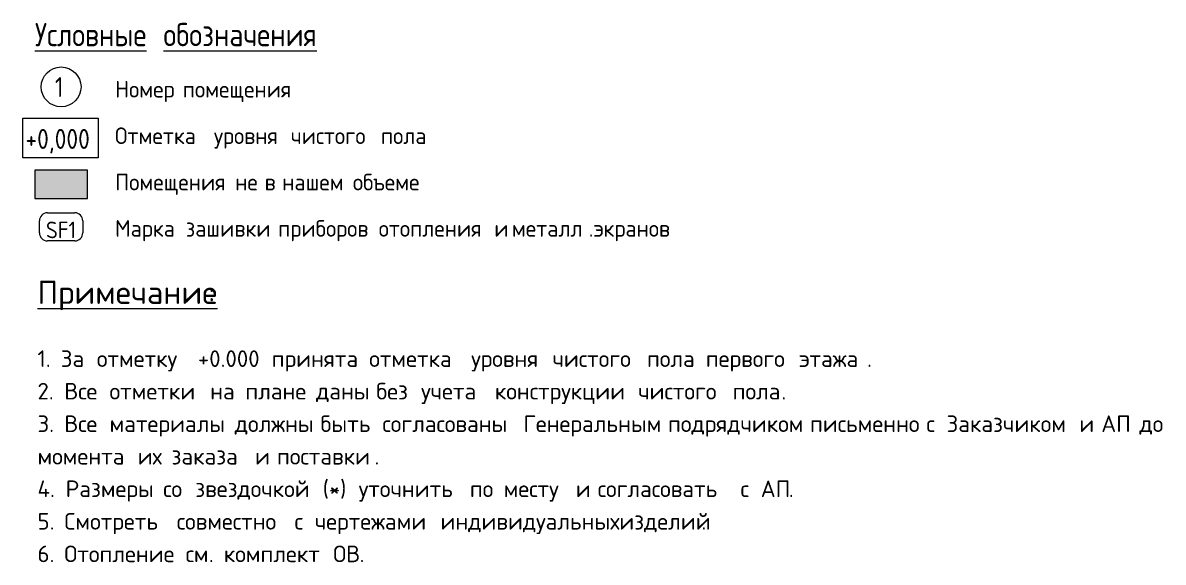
# Model space of a CAD drawing. Header units: millimetres. Extents: x -7229 to 196340, y -8553 to 29000.
# Drawn here: x 179172 to 196340, y 12006 to 20120 of the extents above; entities that cross this region are included whole.
import ezdxf

# ---------------------------------------------------------------- set-up
doc = ezdxf.new("R2010")
doc.units = ezdxf.units.MM
doc.layers.add('A-DETL-5', color=7, linetype='Continuous', lineweight=9)
doc.layers.add('G-ANNO-TEXT', color=7, linetype='Continuous', lineweight=9)
for name, color, linetype, lineweight, true_color in [('A-DETL-GENF-7', 7, 'Continuous', 9, 0xf5f5f5), ('G-ANNO-TEXT-1', 7, 'Continuous', 9, 0x3c3c3c), ('G-ANNO-TEXT-2', 7, 'Continuous', 9, 0x008000)]:
    doc.layers.add(name, color=color, linetype=linetype, lineweight=lineweight, true_color=true_color)
doc.styles.add('GOST Common_2', font='GOST_Common.ttf', dxfattribs={"width": 0.9, "height": 300})
doc.styles.add('GOST Common_3', font='GOST_Common.ttf', dxfattribs={"height": 250})
doc.styles.add('GOST Common_4', font='GOST_Common.ttf', dxfattribs={"width": 0.9, "height": 350})
doc.styles.add('ISOCPEUR_1', font='isocpeur.ttf', dxfattribs={"width": 0.9, "height": 250})
doc.styles.add('ISOCPEUR_3', font='isocpeur.ttf', dxfattribs={"height": 250})
doc.styles.add('ISOCPEUR_4', font='isocpeur.ttf', dxfattribs={"height": 350})

msp = doc.modelspace()

# ---------------------------------------------------------------- hatches: boundary and pattern name
at = {"layer": 'A-DETL-GENF-7'}
msp.add_hatch(color=256, dxfattribs=at).paths.add_polyline_path([(180145, 17479.4), (180145, 17901), (179352.5, 17901), (179352.5, 17479.4)])

# ---------------------------------------------------------------- linework, layer by layer
at = {"layer": 'A-DETL-5'}
for p, q in [((180145, 17901), (179352.5, 17901)), ((179352.5, 17901), (179352.5, 17479.4)), ((180145, 17479.4), (180145, 17901)), ((179352.5, 17479.4), (180145, 17479.4)), ((179542.5, 17261.4), (179955, 17261.4)), ((179422.5, 16959.7), (179422.5, 17141.4)), ((180075, 17141.4), (180075, 16959.7)), ((179955, 16839.7), (179542.5, 16839.7))]:
    msp.add_line(p, q, dxfattribs=at)
msp.add_circle((179748.7, 19156.2), 300, dxfattribs=at)
for centre, start, end in [((179542.5, 17141.4), 90, 180), ((179955, 17141.4), 0, 90), ((179542.5, 16959.7), 180, 270), ((179955, 16959.7), 270, 0)]:
    msp.add_arc(centre, 120, start, end, dxfattribs=at)
at = {"layer": 'G-ANNO-TEXT-1', "flags": 128}
msp.add_lwpolyline([(179172, 18686.7), (180305.9, 18686.7), (180305.9, 18090.7), (179172, 18090.7)], close=True, dxfattribs=at)

# ---------------------------------------------------------------- texts
at = {"layer": 'G-ANNO-TEXT', "attachment_point": 1}
for s, insert, char_height, width, style in [('\\LУсловные', (179354.4, 20117.7), 350, 2215.063, 'GOST Common_4'), ('\\L\\fGOST Common|b0|i0|c204|p34|;\\W.9;\\L ', (181182, 20117.7), 350, 129.873, 'GOST Common_4'), ('\\Lобозначения', (181289.2, 20117.7), 350, 3015.948, 'GOST Common_4'), ('\\fGOST Common|b0|i0|c204|p34|;\\W.9;1', (179654.4, 19303.4), 300, 173.165, 'GOST Common_2'), ('\\LПримечание', (179393.1, 16240.6), 350, 3110.548, 'ISOCPEUR_4'), ('\\L\\fISOCPEUR|b0|i0|c204|p34|;\\L:', (181959.6, 16240.6), 350, 128.27, 'ISOCPEUR_4'), ('1. ', (179393.1, 15192.7), 250, 424.894, 'ISOCPEUR_3'), ('За', (179743.7, 15192.7), 250, 472.996, 'ISOCPEUR_3'), ('\\fISOCPEUR|b0|i0|c204|p34|; ', (180134, 15192.7), 250, 184.388, 'ISOCPEUR_3'), ('отметку', (180286.1, 15192.7), 250, 1651.476, 'ISOCPEUR_3'), (' +0.000 ', (181648.7, 15192.7), 250, 1539.24, 'ISOCPEUR_3'), ('принята', (182918.7, 15192.7), 250, 1595.358, 'ISOCPEUR_3'), ('\\fISOCPEUR|b0|i0|c204|p34|; ', (184235, 15192.7), 250, 184.388, 'ISOCPEUR_3'), ('отметка', (184387.1, 15192.7), 250, 1675.527, 'ISOCPEUR_3'), ('\\fISOCPEUR|b0|i0|c204|p34|; ', (185769.6, 15192.7), 250, 184.388, 'ISOCPEUR_3'), ('уровня', (185921.7, 15192.7), 250, 1298.734, 'ISOCPEUR_3'), ('\\fISOCPEUR|b0|i0|c204|p34|; ', (186993.3, 15192.7), 250, 184.388, 'ISOCPEUR_3'), ('чистого', (187145.4, 15192.7), 250, 1539.24, 'ISOCPEUR_3'), ('\\fISOCPEUR|b0|i0|c204|p34|; ', (188415.4, 15192.7), 250, 184.388, 'ISOCPEUR_3'), ('пола', (188567.6, 15192.7), 250, 889.873, 'ISOCPEUR_3'), ('\\fISOCPEUR|b0|i0|c204|p34|; ', (189301.8, 15192.7), 250, 184.388, 'ISOCPEUR_3'), ('первого', (189453.9, 15192.7), 250, 1515.189, 'ISOCPEUR_3'), ('\\fISOCPEUR|b0|i0|c204|p34|; ', (190704.1, 15192.7), 250, 184.388, 'ISOCPEUR_3'), ('этажа', (190856.2, 15192.7), 250, 1242.616, 'ISOCPEUR_3'), ('\\fISOCPEUR|b0|i0|c204|p34|;.', (191881.5, 15192.7), 250, 88.186, 'ISOCPEUR_3'), ('2. ', (179393.1, 14703.2), 250, 489.029, 'ISOCPEUR_3'), ('Все', (179796.6, 14703.2), 250, 641.35, 'ISOCPEUR_3'), ('\\fISOCPEUR|b0|i0|c204|p34|; ', (180325.8, 14703.2), 250, 184.388, 'ISOCPEUR_3'), ('отметки', (180477.9, 14703.2), 250, 1651.476, 'ISOCPEUR_3'), ('\\fISOCPEUR|b0|i0|c204|p34|; ', (181840.5, 14703.2), 250, 184.388, 'ISOCPEUR_3'), ('на', (181992.7, 14703.2), 250, 456.962, 'ISOCPEUR_3'), ('\\fISOCPEUR|b0|i0|c204|p34|; ', (182369.7, 14703.2), 250, 184.388, 'ISOCPEUR_3'), ('плане', (182521.8, 14703.2), 250, 1106.329, 'ISOCPEUR_3'), ('\\fISOCPEUR|b0|i0|c204|p34|; ', (183434.6, 14703.2), 250, 184.388, 'ISOCPEUR_3'), ('даны', (183586.8, 14703.2), 250, 913.924, 'ISOCPEUR_3'), ('\\fISOCPEUR|b0|i0|c204|p34|; ', (184340.8, 14703.2), 250, 184.388, 'ISOCPEUR_3'), ('без', (184493, 14703.2), 250, 633.333, 'ISOCPEUR_3'), ('\\fISOCPEUR|b0|i0|c204|p34|; ', (185015.5, 14703.2), 250, 184.388, 'ISOCPEUR_3'), ('учета', (185167.7, 14703.2), 250, 1162.447, 'ISOCPEUR_3'), ('\\fISOCPEUR|b0|i0|c204|p34|; ', (186126.8, 14703.2), 250, 184.388, 'ISOCPEUR_3'), ('конструкции', (186278.9, 14703.2), 250, 2429.113, 'ISOCPEUR_3'), ('\\fISOCPEUR|b0|i0|c204|p34|; ', (188283.1, 14703.2), 250, 184.388, 'ISOCPEUR_3'), ('чистого', (188435.3, 14703.2), 250, 1539.24, 'ISOCPEUR_3'), ('\\fISOCPEUR|b0|i0|c204|p34|; ', (189705.3, 14703.2), 250, 184.388, 'ISOCPEUR_3'), ('пола', (189857.4, 14703.2), 250, 889.873, 'ISOCPEUR_3'), ('\\fISOCPEUR|b0|i0|c204|p34|;.', (190591.6, 14703.2), 250, 88.186, 'ISOCPEUR_3'), ('3. ', (179393.1, 14213.7), 250, 489.029, 'ISOCPEUR_3'), ('Все', (179796.6, 14213.7), 250, 641.35, 'ISOCPEUR_3'), ('\\fISOCPEUR|b0|i0|c204|p34|; ', (180325.8, 14213.7), 250, 184.388, 'ISOCPEUR_3'), ('материалы', (180477.9, 14213.7), 250, 2100.421, 'ISOCPEUR_3'), ('\\fISOCPEUR|b0|i0|c204|p34|; ', (182210.9, 14213.7), 250, 184.388, 'ISOCPEUR_3'), ('должны', (182363.1, 14213.7), 250, 1378.902, 'ISOCPEUR_3'), ('\\fISOCPEUR|b0|i0|c204|p34|; ', (183500.8, 14213.7), 250, 184.388, 'ISOCPEUR_3'), ('быть', (183652.9, 14213.7), 250, 945.991, 'ISOCPEUR_3'), ('\\fISOCPEUR|b0|i0|c204|p34|; ', (184433.4, 14213.7), 250, 184.388, 'ISOCPEUR_3'), ('согласованы', (184585.6, 14213.7), 250, 2389.029, 'ISOCPEUR_3'), ('\\fISOCPEUR|b0|i0|c204|p34|; ', (186556.7, 14213.7), 250, 184.388, 'ISOCPEUR_3'), ('Генеральным', (186708.9, 14213.7), 250, 2453.164, 'ISOCPEUR_3'), ('\\fISOCPEUR|b0|i0|c204|p34|; ', (188732.9, 14213.7), 250, 184.388, 'ISOCPEUR_3'), ('подрядчиком', (188885.1, 14213.7), 250, 2405.062, 'ISOCPEUR_3'), ('\\fISOCPEUR|b0|i0|c204|p34|; ', (190869.4, 14213.7), 250, 184.388, 'ISOCPEUR_3'), ('письменно', (191021.6, 14213.7), 250, 1940.084, 'ISOCPEUR_3'), ('\\fISOCPEUR|b0|i0|c204|p34|; ', (192622.3, 14213.7), 250, 184.388, 'ISOCPEUR_3'), ('\\fISOCPEUR|b0|i0|c204|p34|;с', (192774.4, 14213.7), 250, 184.388, 'ISOCPEUR_3'), ('\\fISOCPEUR|b0|i0|c204|p34|; ', (192926.6, 14213.7), 250, 184.388, 'ISOCPEUR_3'), ('Заказчиком', (193078.7, 14213.7), 250, 2236.708, 'ISOCPEUR_3'), ('\\fISOCPEUR|b0|i0|c204|p34|; ', (194924.2, 14213.7), 250, 184.388, 'ISOCPEUR_3'), ('\\fISOCPEUR|b0|i0|c204|p34|;и', (195076.3, 14213.7), 250, 216.456, 'ISOCPEUR_3'), ('\\fISOCPEUR|b0|i0|c204|p34|; ', (195254.9, 14213.7), 250, 184.388, 'ISOCPEUR_3'), ('АП', (195407, 14213.7), 250, 513.08, 'ISOCPEUR_3'), ('\\fISOCPEUR|b0|i0|c204|p34|; ', (195830.4, 14213.7), 250, 184.388, 'ISOCPEUR_3'), ('до', (195982.5, 14213.7), 250, 432.911, 'ISOCPEUR_3'), ('\\fISOCPEUR|b0|i0|c204|p34|; ', (196339.7, 14213.7), 250, 184.388, 'ISOCPEUR_3'), ('момента', (179393.1, 13724.3), 250, 1643.459, 'ISOCPEUR_3'), ('\\fISOCPEUR|b0|i0|c204|p34|; ', (180749.1, 13724.3), 250, 184.388, 'ISOCPEUR_3'), ('их', (180901.3, 13724.3), 250, 432.911, 'ISOCPEUR_3'), ('\\fISOCPEUR|b0|i0|c204|p34|; ', (181258.4, 13724.3), 250, 184.388, 'ISOCPEUR_3'), ('заказа', (181410.6, 13724.3), 250, 1338.818, 'ISOCPEUR_3'), ('\\fISOCPEUR|b0|i0|c204|p34|; ', (182515.2, 13724.3), 250, 184.388, 'ISOCPEUR_3'), ('\\fISOCPEUR|b0|i0|c204|p34|;и', (182667.4, 13724.3), 250, 216.456, 'ISOCPEUR_3'), ('\\fISOCPEUR|b0|i0|c204|p34|; ', (182845.9, 13724.3), 250, 184.388, 'ISOCPEUR_3'), ('поставки', (182998.1, 13724.3), 250, 1779.746, 'ISOCPEUR_3'), ('\\fISOCPEUR|b0|i0|c204|p34|;.', (184466.5, 13724.3), 250, 88.186, 'ISOCPEUR_3'), ('4. ', (179393.1, 13234.8), 250, 513.08, 'ISOCPEUR_3'), ('Размеры', (179816.5, 13234.8), 250, 1595.358, 'ISOCPEUR_3'), ('\\fISOCPEUR|b0|i0|c204|p34|; ', (181132.8, 13234.8), 250, 184.388, 'ISOCPEUR_3'), ('\\fISOCPEUR|b0|i0|c204|p34|; ', (181615.6, 13234.8), 250, 184.388, 'ISOCPEUR_3'), ('звездочкой', (181767.8, 13234.8), 250, 2132.489, 'ISOCPEUR_3'), (' (*) ', (183527.3, 13234.8), 250, 849.789, 'ISOCPEUR_3'), ('\\fISOCPEUR|b0|i0|c204|p34|; ', (185749.8, 13234.8), 250, 184.388, 'ISOCPEUR_3'), ('\\fISOCPEUR|b0|i0|c204|p34|; ', (186259.1, 13234.8), 250, 184.388, 'ISOCPEUR_3'), ('\\fISOCPEUR|b0|i0|c204|p34|; ', (187343.9, 13234.8), 250, 184.388, 'ISOCPEUR_3'), ('\\fISOCPEUR|b0|i0|c204|p34|; ', (187674.6, 13234.8), 250, 184.388, 'ISOCPEUR_3'), ('\\fISOCPEUR|b0|i0|c204|p34|; ', (189824.3, 13234.8), 250, 184.388, 'ISOCPEUR_3'), ('\\fISOCPEUR|b0|i0|c204|p34|; ', (190128.6, 13234.8), 250, 184.388, 'ISOCPEUR_3'), ('АП', (190280.7, 13234.8), 250, 513.08, 'ISOCPEUR_3'), ('со', (181284.9, 13234.8), 250, 400.844, 'ISOCPEUR_3'), ('уточнить', (184228.4, 13234.8), 250, 1843.881, 'ISOCPEUR_3'), ('по', (185901.9, 13234.8), 250, 432.911, 'ISOCPEUR_3'), ('месту', (186411.2, 13234.8), 250, 1130.379, 'ISOCPEUR_3'), ('\\fISOCPEUR|b0|i0|c204|p34|;и', (187496, 13234.8), 250, 216.456, 'ISOCPEUR_3'), ('согласовать', (187826.7, 13234.8), 250, 2421.096, 'ISOCPEUR_3'), ('\\fISOCPEUR|b0|i0|c204|p34|;с', (189976.5, 13234.8), 250, 184.388, 'ISOCPEUR_3'), ('\\fISOCPEUR|b0|i0|c204|p34|;.', (190704.1, 13234.8), 250, 88.186, 'ISOCPEUR_3'), ('5. ', (179393.1, 12745.3), 250, 489.029, 'ISOCPEUR_3'), ('Смотреть', (179796.6, 12745.3), 250, 1867.932, 'ISOCPEUR_3'), ('\\fISOCPEUR|b0|i0|c204|p34|; ', (181337.8, 12745.3), 250, 184.388, 'ISOCPEUR_3'), ('\\fISOCPEUR|b0|i0|c204|p34|; ', (183110.5, 12745.3), 250, 184.388, 'ISOCPEUR_3'), ('\\fISOCPEUR|b0|i0|c204|p34|; ', (183414.8, 12745.3), 250, 184.388, 'ISOCPEUR_3'), ('\\fISOCPEUR|b0|i0|c204|p34|; ', (185306.6, 12745.3), 250, 184.388, 'ISOCPEUR_3'), ('\\fISOCPEUR|b0|i0|c204|p34|; ', (187998.7, 12745.3), 250, 184.388, 'ISOCPEUR_3'), ('изделий', (188150.8, 12745.3), 250, 1499.156, 'ISOCPEUR_3'), ('совместно', (181490, 12745.3), 250, 1964.134, 'ISOCPEUR_3'), ('\\fISOCPEUR|b0|i0|c204|p34|;с', (183262.7, 12745.3), 250, 184.388, 'ISOCPEUR_3'), ('чертежами', (183566.9, 12745.3), 250, 2108.438, 'ISOCPEUR_3'), ('индивидуальных', (185458.7, 12745.3), 250, 3078.48, 'ISOCPEUR_3'), ('\\fISOCPEUR|b0|i0|c204|p34|;.', (189387.8, 12745.3), 250, 88.186, 'ISOCPEUR_3'), ('6. ', (179393.1, 12255.8), 250, 489.029, 'ISOCPEUR_3'), ('Отопление', (179796.6, 12255.8), 250, 2028.269, 'ISOCPEUR_3'), ('\\fISOCPEUR|b0|i0|c204|p34|; ', (181470.1, 12255.8), 250, 184.388, 'ISOCPEUR_3'), ('\\fISOCPEUR|b0|i0|c204|p34|; ', (183692.6, 12255.8), 250, 184.388, 'ISOCPEUR_3'), ('ОВ', (183844.8, 12255.8), 250, 481.013, 'ISOCPEUR_3'), ('см', (181622.3, 12255.8), 250, 424.894, 'ISOCPEUR_3'), ('. ', (181972.8, 12255.8), 250, 272.574, 'ISOCPEUR_3'), ('комплект', (182197.7, 12255.8), 250, 1811.814, 'ISOCPEUR_3'), ('\\fISOCPEUR|b0|i0|c204|p34|;.', (184241.6, 12255.8), 250, 88.186, 'ISOCPEUR_3')]:
    msp.add_mtext(s, dxfattribs=dict(at, insert=insert, char_height=char_height, width=width, style=style))
at = {"layer": 'G-ANNO-TEXT-1', "attachment_point": 1}
for s, insert, char_height, width, style in [('Номер', (180560.7, 19246.1), 250, 1130.379, 'GOST Common_3'), ('\\fGOST Common|b0|i0|c204|p34|; ', (181493.4, 19246.1), 250, 104.219, 'GOST Common_3'), ('помещения', (181579.4, 19246.1), 250, 2060.337, 'GOST Common_3'), ('Отметка', (180560.7, 18546.1), 250, 1699.578, 'GOST Common_3'), ('\\fGOST Common|b0|i0|c204|p34|; ', (181963, 18546.1), 250, 104.219, 'GOST Common_3'), ('\\fGOST Common|b0|i0|c204|p34|; ', (183120.6, 18546.1), 250, 104.219, 'GOST Common_3'), ('\\fGOST Common|b0|i0|c204|p34|; ', (184476.5, 18546.1), 250, 104.219, 'GOST Common_3'), ('+0,000', (179212, 18523.4), 300, 1269.873, 'GOST Common_2'), ('уровня', (182049, 18546.1), 250, 1298.734, 'GOST Common_3'), ('чистого', (183206.5, 18546.1), 250, 1539.24, 'GOST Common_3'), ('пола', (184562.5, 18546.1), 250, 889.873, 'GOST Common_3'), ('Помещения', (180563.1, 17849.1), 250, 2084.387, 'GOST Common_3'), ('\\fGOST Common|b0|i0|c204|p34|; ', (182282.9, 17849.1), 250, 104.219, 'GOST Common_3'), ('не', (182368.9, 17849.1), 250, 432.911, 'GOST Common_3'), ('\\fGOST Common|b0|i0|c204|p34|; ', (182726.1, 17849.1), 250, 104.219, 'GOST Common_3'), ('\\fGOST Common|b0|i0|c204|p34|;в', (182812.1, 17849.1), 250, 216.456, 'GOST Common_3'), ('\\fGOST Common|b0|i0|c204|p34|; ', (182990.7, 17849.1), 250, 104.219, 'GOST Common_3'), ('нашем', (183076.6, 17849.1), 250, 1186.497, 'GOST Common_3'), ('\\fGOST Common|b0|i0|c204|p34|; ', (184055.6, 17849.1), 250, 104.219, 'GOST Common_3'), ('объеме', (184141.6, 17849.1), 250, 1362.869, 'GOST Common_3'), ('Марка', (180560.7, 17151.9), 250, 1186.497, 'GOST Common_3'), ('\\fGOST Common|b0|i0|c204|p34|; ', (181539.7, 17151.9), 250, 104.219, 'GOST Common_3'), ('зашивки', (181625.7, 17151.9), 250, 1579.324, 'GOST Common_3'), ('\\fGOST Common|b0|i0|c204|p34|; ', (182928.7, 17151.9), 250, 104.219, 'GOST Common_3'), ('приборов', (183014.7, 17151.9), 250, 1731.645, 'GOST Common_3'), ('\\fGOST Common|b0|i0|c204|p34|; ', (184443.5, 17151.9), 250, 104.219, 'GOST Common_3'), ('отопления', (184529.5, 17151.9), 250, 2004.219, 'GOST Common_3'), ('\\fGOST Common|b0|i0|c204|p34|; ', (186183.1, 17151.9), 250, 104.219, 'GOST Common_3'), ('\\fGOST Common|b0|i0|c204|p34|;и', (186269.1, 17151.9), 250, 216.456, 'GOST Common_3'), ('\\fGOST Common|b0|i0|c204|p34|; ', (186447.7, 17151.9), 250, 104.219, 'GOST Common_3'), ('металл', (186533.7, 17151.9), 250, 1402.953, 'GOST Common_3'), ('экранов', (187764, 17151.9), 250, 1539.24, 'GOST Common_3'), ('\\fGOST Common|b0|i0|c204|p34|; ', (189034, 17151.9), 250, 104.219, 'GOST Common_3'), ('\\fGOST Common|b0|i0|c204|p34|;.', (187691.2, 17151.9), 250, 88.186, 'GOST Common_3')]:
    msp.add_mtext(s, dxfattribs=dict(at, insert=insert, char_height=char_height, width=width, style=style))
at = {"layer": 'G-ANNO-TEXT-2', "insert": (179520.9, 17129.2), "char_height": 250, "width": 548.354, "attachment_point": 1, "style": 'ISOCPEUR_1'}
msp.add_mtext('SF1', dxfattribs=at)

doc.saveas('drawing.dxf')
